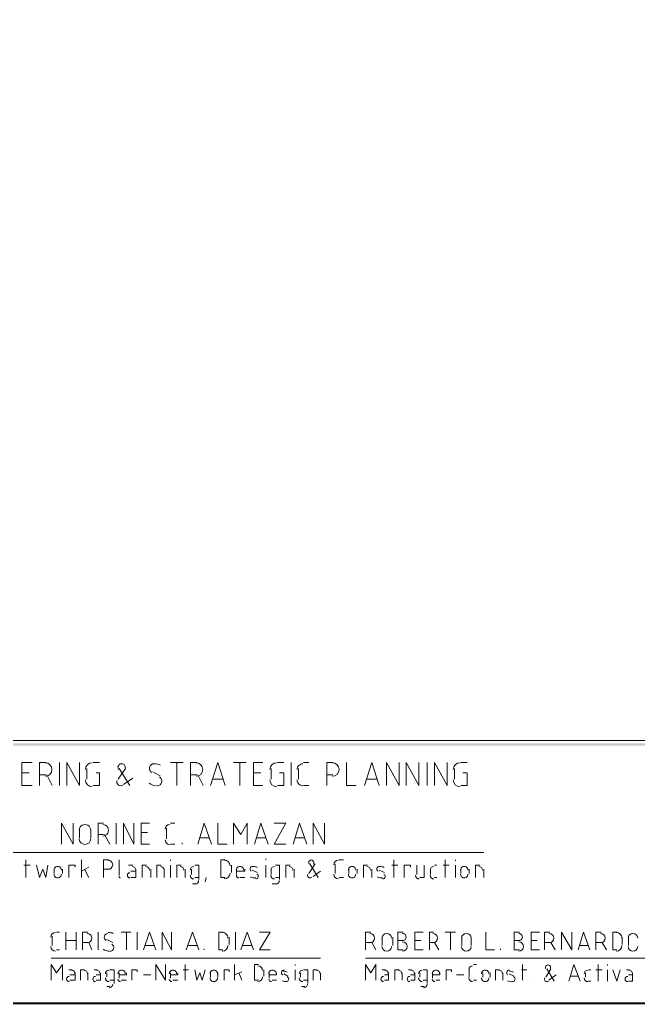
# Model space of a CAD drawing. Header units: millimetres. Extents: x 0.6 to 28.7, y 3.6 to 37.8.
# Drawn here: x 3.497 to 5.959, y 3.618 to 7.538 of the extents above; entities that cross this region are included whole.
import ezdxf

# ---------------------------------------------------------------- set-up
doc = ezdxf.new("R2010")
doc.units = ezdxf.units.MM
doc.layers.add('PDF_FRAME-TB', color=7, linetype='Continuous')

msp = doc.modelspace()

# ---------------------------------------------------------------- linework, layer by layer
at = {"layer": 'PDF_FRAME-TB', "lineweight": 0, "const_width": 0.00834}
msp.add_lwpolyline([(28.6993, 37.8192), (0.5988, 37.8192), (0.5988, 3.6224), (28.6993, 3.6224)], close=True, dxfattribs=at)
at = {"layer": 'PDF_FRAME-TB', "color": 254, "lineweight": 0, "true_color": 0xdcdcdc}
msp.add_lwpolyline([(0.6155, 4.669), (28.6827, 4.669), (28.6827, 37.8025), (0.6155, 37.8025)], close=True, dxfattribs=at)
at = {"layer": 'PDF_FRAME-TB', "lineweight": 9}
for points in [[(3.5469, 4.4897), (3.5052, 4.4897), (3.5052, 4.5815), (3.5469, 4.5815)], [(3.5761, 4.4897), (3.5761, 4.5815), (3.6011, 4.5815)], [(3.6553, 4.4897), (3.6553, 4.5815)], [(3.6845, 4.4897), (3.6845, 4.5815), (3.7346, 4.4897), (3.7346, 4.5815)], [(3.7637, 4.5148), (3.7637, 4.5565)], [(3.7888, 4.5815), (3.8138, 4.5815)], [(3.8888, 4.5148), (3.918, 4.5565)], [(3.893, 4.5565), (3.9347, 4.4897)], [(4.0973, 4.5815), (4.1474, 4.5815)], [(4.1224, 4.4897), (4.1224, 4.5815)], [(4.1766, 4.4897), (4.1766, 4.5815), (4.2016, 4.5815)], [(4.2558, 4.4897), (4.285, 4.5815), (4.3142, 4.4897)], [(4.3475, 4.5815), (4.3976, 4.5815)], [(4.3725, 4.4897), (4.3725, 4.5815)], [(4.4643, 4.4897), (4.4267, 4.4897), (4.4267, 4.5815), (4.4643, 4.5815)], [(4.4976, 4.5148), (4.4976, 4.5565)], [(4.5227, 4.5815), (4.5477, 4.5815)], [(4.5769, 4.4897), (4.5769, 4.5815)], [(4.6061, 4.5148), (4.6061, 4.5565)], [(4.6269, 4.5815), (4.6477, 4.5815)], [(4.7186, 4.4897), (4.7186, 4.5815), (4.7437, 4.5815)], [(4.7979, 4.5815), (4.7979, 4.4897), (4.8354, 4.4897)], [(4.8687, 4.4897), (4.8979, 4.5815), (4.9271, 4.4897)], [(4.9563, 4.4897), (4.9563, 4.5815), (5.0064, 4.4897), (5.0064, 4.5815)], [(5.0355, 4.4897), (5.0355, 4.5815), (5.0856, 4.4897), (5.0856, 4.5815)], [(5.1189, 4.4897), (5.1189, 4.5815)], [(5.1481, 4.4897), (5.1481, 4.5815), (5.1982, 4.4897), (5.1982, 4.5815)], [(5.2274, 4.5148), (5.2274, 4.5565)], [(5.2524, 4.5815), (5.2774, 4.5815)], [(3.5344, 4.5398), (3.5052, 4.5398)], [(3.6011, 4.5314), (3.5761, 4.5314)], [(3.6053, 4.5314), (3.6261, 4.4897)], [(3.8013, 4.5398), (3.8138, 4.5398), (3.8138, 4.4897), (3.7888, 4.4897)], [(3.9472, 4.5189), (3.9097, 4.4939)], [(4.0264, 4.5439), (4.0556, 4.5273)], [(4.2016, 4.5314), (4.1766, 4.5314)], [(4.2057, 4.5314), (4.2266, 4.4897)], [(4.3058, 4.5148), (4.2641, 4.5148)], [(4.4559, 4.5398), (4.4267, 4.5398)], [(4.531, 4.5398), (4.5477, 4.5398), (4.5477, 4.4897), (4.5227, 4.4897)], [(4.7437, 4.5314), (4.7186, 4.5314)], [(4.9188, 4.5148), (4.8771, 4.5148)], [(5.2607, 4.5398), (5.2774, 4.5398), (5.2774, 4.4897), (5.2524, 4.4897)], [(4.6477, 4.4897), (4.6269, 4.4897)], [(3.6637, 4.2562), (3.6637, 4.3396), (3.7095, 4.2562), (3.7095, 4.3396)], [(3.7346, 4.2812), (3.7346, 4.3146)], [(3.7804, 4.3146), (3.7804, 4.2812)], [(3.8096, 4.2562), (3.8096, 4.3396), (3.8305, 4.3396)], [(3.8805, 4.2562), (3.8805, 4.3396)], [(3.9097, 4.2562), (3.9097, 4.3396), (3.9514, 4.2562), (3.9514, 4.3396)], [(4.0139, 4.2562), (3.9806, 4.2562), (3.9806, 4.3396), (4.0139, 4.3396)], [(4.0807, 4.2771), (4.0807, 4.3188)], [(4.0973, 4.3396), (4.114, 4.3396)], [(4.2057, 4.2562), (4.2308, 4.3396), (4.26, 4.2562)], [(4.285, 4.3396), (4.285, 4.2562), (4.3225, 4.2562)], [(4.3475, 4.2562), (4.3475, 4.3396), (4.3767, 4.2938), (4.4017, 4.3396), (4.4017, 4.2562)], [(4.4309, 4.2562), (4.4559, 4.3396), (4.4851, 4.2562)], [(4.5101, 4.3396), (4.556, 4.3396), (4.5101, 4.2562), (4.556, 4.2562)], [(4.5852, 4.2562), (4.6102, 4.3396), (4.6394, 4.2562)], [(4.6644, 4.2562), (4.6644, 4.3396), (4.7103, 4.2562), (4.7103, 4.3396)], [(3.8305, 4.2938), (3.8096, 4.2938)], [(3.8346, 4.2938), (3.8555, 4.2562)], [(4.0056, 4.3021), (3.9806, 4.3021)], [(4.2516, 4.2812), (4.2141, 4.2812)], [(4.4768, 4.2812), (4.4393, 4.2812)], [(4.6311, 4.2812), (4.5935, 4.2812)], [(4.114, 4.2562), (4.0973, 4.2562)], [(4.1432, 4.2562), (4.1432, 4.2604)], [(4.4768, 4.1937), (4.4768, 4.1979)], [(3.5136, 4.1728), (3.5386, 4.1728)], [(3.5219, 4.1228), (3.5219, 4.1937)], [(3.5636, 4.1728), (3.5761, 4.1228), (3.5886, 4.1562), (3.6011, 4.1228), (3.6095, 4.1728)], [(3.6345, 4.1395), (3.6345, 4.1562)], [(3.6678, 4.1562), (3.6678, 4.1395)], [(3.6929, 4.1228), (3.6929, 4.1728), (3.7179, 4.1728), (3.7179, 4.1645)], [(3.7429, 4.1228), (3.7429, 4.1937)], [(3.7721, 4.1645), (3.7429, 4.1478)], [(3.7554, 4.1562), (3.7721, 4.1228)], [(3.8305, 4.1228), (3.8305, 4.1937), (3.8513, 4.1937)], [(3.8513, 4.1562), (3.8305, 4.1562)], [(3.893, 4.1311), (3.893, 4.1937)], [(3.9305, 4.1728), (3.9472, 4.1728)], [(3.9597, 4.1562), (3.9597, 4.1228), (3.9389, 4.1228)], [(3.9847, 4.1228), (3.9847, 4.1728), (4.0014, 4.1728)], [(4.0181, 4.1562), (4.0181, 4.1228)], [(4.0431, 4.1228), (4.0431, 4.1728), (4.0598, 4.1728)], [(4.0723, 4.1562), (4.0723, 4.1228)], [(4.0973, 4.1895), (4.0973, 4.1937)], [(4.0973, 4.1228), (4.0973, 4.1728)], [(4.1224, 4.1228), (4.1224, 4.1728), (4.139, 4.1728)], [(4.1557, 4.1562), (4.1557, 4.1228)], [(4.1807, 4.1562), (4.1807, 4.1353)], [(4.2099, 4.1145), (4.2099, 4.1728), (4.1932, 4.1728)], [(4.3142, 4.1937), (4.2975, 4.1937), (4.2975, 4.1228), (4.3142, 4.1228)], [(4.3392, 4.1436), (4.3392, 4.1728)], [(4.36, 4.1353), (4.36, 4.1562)], [(4.3934, 4.1562), (4.3934, 4.1478), (4.36, 4.1478)], [(4.4768, 4.1228), (4.4768, 4.1728)], [(4.4976, 4.1562), (4.4976, 4.1353)], [(4.531, 4.1145), (4.531, 4.1728), (4.5143, 4.1728)], [(4.556, 4.1228), (4.556, 4.1728), (4.5727, 4.1728)], [(4.5894, 4.1562), (4.5894, 4.1228)], [(4.6477, 4.1395), (4.6728, 4.177)], [(4.6519, 4.177), (4.6853, 4.1228)], [(4.752, 4.1395), (4.752, 4.177)], [(4.7687, 4.1937), (4.7854, 4.1937)], [(4.8062, 4.1395), (4.8062, 4.1562)], [(4.8396, 4.1562), (4.8396, 4.1395)], [(4.8646, 4.1228), (4.8646, 4.1728), (4.8813, 4.1728)], [(4.8979, 4.1562), (4.8979, 4.1228)], [(4.9772, 4.1728), (5.0022, 4.1728)], [(4.9855, 4.1228), (4.9855, 4.1937)], [(5.0272, 4.1228), (5.0272, 4.1728), (5.0522, 4.1728), (5.0522, 4.1645)], [(5.0772, 4.1728), (5.0772, 4.1353)], [(5.0898, 4.1228), (5.1064, 4.1228), (5.1064, 4.1728)], [(5.1314, 4.1353), (5.1314, 4.1562)], [(5.1481, 4.1728), (5.1565, 4.1728)], [(5.1815, 4.1728), (5.2065, 4.1728)], [(5.1898, 4.1228), (5.1898, 4.1937)], [(5.2315, 4.1895), (5.2315, 4.1937)], [(5.2315, 4.1228), (5.2315, 4.1728)], [(5.2524, 4.1395), (5.2524, 4.1562)], [(5.2857, 4.1562), (5.2857, 4.1395)], [(5.3108, 4.1228), (5.3108, 4.1728), (5.3274, 4.1728)], [(5.3441, 4.1562), (5.3441, 4.1228)], [(3.9389, 4.1478), (3.9597, 4.1478)], [(4.1932, 4.1228), (4.2099, 4.1228)], [(4.2349, 4.1061), (4.2391, 4.1228)], [(4.3934, 4.1228), (4.3725, 4.1228)], [(4.4226, 4.152), (4.4434, 4.1436)], [(4.5143, 4.1228), (4.531, 4.1228)], [(4.6936, 4.1478), (4.6644, 4.127)], [(4.7854, 4.1228), (4.7687, 4.1228)], [(4.9271, 4.152), (4.948, 4.1436)], [(5.1565, 4.1228), (5.1481, 4.1228)], [(4.1849, 4.0978), (4.1974, 4.0978)], [(4.5018, 4.0978), (4.5185, 4.0978)], [(3.6261, 3.8518), (3.6261, 3.8893)], [(3.6428, 3.906), (3.6553, 3.906)], [(3.6803, 3.8351), (3.6803, 3.906)], [(3.722, 3.906), (3.722, 3.8351)], [(3.7471, 3.8351), (3.7471, 3.906), (3.7679, 3.906)], [(3.8096, 3.8351), (3.8096, 3.906)], [(3.9013, 3.906), (3.9389, 3.906)], [(3.9222, 3.8351), (3.9222, 3.906)], [(3.9639, 3.8351), (3.9639, 3.906)], [(3.9889, 3.8351), (4.0139, 3.906), (4.039, 3.8351)], [(4.064, 3.8351), (4.064, 3.906), (4.1015, 3.8351), (4.1015, 3.906)], [(4.1599, 3.8351), (4.1849, 3.906), (4.2099, 3.8351)], [(4.3058, 3.906), (4.2891, 3.906), (4.2891, 3.8351), (4.3058, 3.8351)], [(4.3308, 3.8559), (4.3308, 3.8851)], [(4.3559, 3.8351), (4.3559, 3.906)], [(4.3767, 3.8351), (4.4017, 3.906), (4.4267, 3.8351)], [(4.4518, 3.906), (4.4935, 3.906), (4.4518, 3.8351), (4.4935, 3.8351)], [(4.8729, 3.8351), (4.8729, 3.906), (4.8938, 3.906)], [(4.9396, 3.8518), (4.9396, 3.8851)], [(4.9813, 3.8851), (4.9813, 3.8518)], [(5.023, 3.906), (5.0022, 3.906), (5.0022, 3.8351), (5.023, 3.8351)], [(5.1023, 3.8351), (5.0689, 3.8351), (5.0689, 3.906), (5.1023, 3.906)], [(5.1273, 3.8351), (5.1273, 3.906), (5.144, 3.906)], [(5.1898, 3.906), (5.2315, 3.906)], [(5.2107, 3.8351), (5.2107, 3.906)], [(5.2565, 3.8518), (5.2565, 3.8851)], [(5.2941, 3.8851), (5.2941, 3.8518)], [(5.3525, 3.906), (5.3525, 3.8351), (5.3858, 3.8351)], [(5.4859, 3.906), (5.465, 3.906), (5.465, 3.8351), (5.4859, 3.8351)], [(5.5651, 3.8351), (5.5318, 3.8351), (5.5318, 3.906), (5.5651, 3.906)], [(5.586, 3.8351), (5.586, 3.906), (5.6068, 3.906)], [(5.6527, 3.8351), (5.6527, 3.906), (5.6944, 3.8351), (5.6944, 3.906)], [(5.7194, 3.8351), (5.7402, 3.906), (5.7653, 3.8351)], [(5.7903, 3.8351), (5.7903, 3.906), (5.8111, 3.906)], [(5.8737, 3.906), (5.857, 3.906), (5.857, 3.8351), (5.8737, 3.8351)], [(5.8945, 3.8559), (5.8945, 3.8851)], [(5.9195, 3.8518), (5.9195, 3.8851)], [(3.6803, 3.8726), (3.722, 3.8726)], [(3.7679, 3.8643), (3.7471, 3.8643)], [(3.7721, 3.8643), (3.7846, 3.8351)], [(3.843, 3.8768), (3.868, 3.8643)], [(4.0306, 3.8518), (3.9973, 3.8518)], [(4.2016, 3.8518), (4.1682, 3.8518)], [(4.4184, 3.8518), (4.385, 3.8518)], [(4.8938, 3.8643), (4.8729, 3.8643)], [(4.8979, 3.8643), (4.9146, 3.8351)], [(5.023, 3.8726), (5.0022, 3.8726)], [(5.0939, 3.8726), (5.0689, 3.8726)], [(5.144, 3.8643), (5.1273, 3.8643)], [(5.1481, 3.8643), (5.1648, 3.8351)], [(5.4859, 3.8726), (5.465, 3.8726)], [(5.5568, 3.8726), (5.5318, 3.8726)], [(5.6068, 3.8643), (5.586, 3.8643)], [(5.611, 3.8643), (5.6277, 3.8351)], [(5.7611, 3.8518), (5.7236, 3.8518)], [(5.8111, 3.8643), (5.7903, 3.8643)], [(5.8153, 3.8643), (5.832, 3.8351)], [(3.6553, 3.8351), (3.6428, 3.8351)], [(4.2308, 3.8351), (4.2308, 3.8392)], [(5.4108, 3.8351), (5.4108, 3.8392)], [(3.622, 3.7142), (3.622, 3.7767), (3.6428, 3.7433), (3.6678, 3.7767), (3.6678, 3.7142)], [(4.039, 3.7142), (4.039, 3.7767), (4.0765, 3.7142), (4.0765, 3.7767)], [(4.1557, 3.7142), (4.1557, 3.7767)], [(4.3517, 3.7142), (4.3517, 3.7767)], [(4.4476, 3.7767), (4.4309, 3.7767), (4.4309, 3.7142), (4.4476, 3.7142)], [(4.5935, 3.7725), (4.5935, 3.7767)], [(4.8729, 3.7142), (4.8729, 3.7767), (4.8938, 3.7433), (4.9146, 3.7767), (4.9146, 3.7142)], [(5.3024, 3.7767), (5.3149, 3.7767)], [(5.4984, 3.7142), (5.4984, 3.7767)], [(5.6819, 3.71), (5.7027, 3.7767), (5.7277, 3.71)], [(5.7986, 3.71), (5.7986, 3.7767)], [(5.8362, 3.7725), (5.8362, 3.7767)], [(3.6929, 3.7559), (3.7054, 3.7559)], [(3.7179, 3.7433), (3.7179, 3.7142), (3.697, 3.7142)], [(3.697, 3.735), (3.7179, 3.735)], [(3.7387, 3.7142), (3.7387, 3.7559), (3.7554, 3.7559)], [(3.7679, 3.7433), (3.7679, 3.7142)], [(3.7929, 3.7559), (3.8054, 3.7559)], [(3.818, 3.7433), (3.818, 3.7142), (3.8013, 3.7142)], [(3.8013, 3.735), (3.818, 3.735)], [(3.843, 3.7433), (3.843, 3.7267)], [(3.8722, 3.7016), (3.8722, 3.7559), (3.8555, 3.7559)], [(3.893, 3.7225), (3.893, 3.7433)], [(3.9222, 3.7433), (3.9222, 3.735), (3.893, 3.735)], [(3.943, 3.7142), (3.943, 3.7559), (3.9639, 3.7559), (3.9639, 3.7475)], [(3.9889, 3.735), (4.0181, 3.735)], [(4.0973, 3.7225), (4.0973, 3.7433)], [(4.1265, 3.7433), (4.1265, 3.735), (4.0973, 3.735)], [(4.1474, 3.7559), (4.1682, 3.7559)], [(4.1932, 3.7559), (4.2016, 3.7142), (4.2141, 3.7433), (4.2224, 3.7142), (4.2349, 3.7559)], [(4.2558, 3.7267), (4.2558, 3.7433)], [(4.285, 3.7433), (4.285, 3.7267)], [(4.31, 3.7142), (4.31, 3.7559), (4.3308, 3.7559), (4.3308, 3.7475)], [(4.3809, 3.7475), (4.3517, 3.735)], [(4.3684, 3.7433), (4.3809, 3.7142)], [(4.4684, 3.7308), (4.4684, 3.7559)], [(4.4893, 3.7225), (4.4893, 3.7433)], [(4.5185, 3.7433), (4.5185, 3.735), (4.4893, 3.735)], [(4.5477, 3.7392), (4.5644, 3.7308)], [(4.5935, 3.7142), (4.5935, 3.7559)], [(4.6144, 3.7433), (4.6144, 3.7267)], [(4.6436, 3.7016), (4.6436, 3.7559), (4.6269, 3.7559)], [(4.6644, 3.7142), (4.6644, 3.7559), (4.6811, 3.7559)], [(4.6936, 3.7433), (4.6936, 3.7142)], [(4.9396, 3.7559), (4.9521, 3.7559)], [(4.9647, 3.7433), (4.9647, 3.7142), (4.948, 3.7142)], [(4.948, 3.735), (4.9647, 3.735)], [(4.9897, 3.7142), (4.9897, 3.7559), (5.0064, 3.7559)], [(5.0189, 3.7433), (5.0189, 3.7142)], [(5.0439, 3.7559), (5.0564, 3.7559)], [(5.0689, 3.7433), (5.0689, 3.7142), (5.0522, 3.7142)], [(5.0522, 3.735), (5.0689, 3.735)], [(5.0898, 3.7433), (5.0898, 3.7267)], [(5.1189, 3.7016), (5.1189, 3.7559), (5.1023, 3.7559)], [(5.1398, 3.7225), (5.1398, 3.7433)], [(5.169, 3.7433), (5.169, 3.735), (5.1398, 3.735)], [(5.194, 3.7142), (5.194, 3.7559), (5.2148, 3.7559), (5.2148, 3.7475)], [(5.2357, 3.735), (5.2649, 3.735)], [(5.2857, 3.7267), (5.2857, 3.76)], [(5.3399, 3.7267), (5.3399, 3.7433)], [(5.3691, 3.7433), (5.3691, 3.7267)], [(5.39, 3.7142), (5.39, 3.7559), (5.4067, 3.7559)], [(5.4192, 3.7433), (5.4192, 3.7142)], [(5.4442, 3.7392), (5.465, 3.7308)], [(5.4942, 3.7559), (5.5151, 3.7559)], [(5.5901, 3.7267), (5.611, 3.76)], [(5.5943, 3.76), (5.6235, 3.71)], [(5.6318, 3.735), (5.6026, 3.7142)], [(5.7194, 3.7308), (5.6902, 3.7308)], [(5.7486, 3.7267), (5.7486, 3.7433)], [(5.7611, 3.7559), (5.7694, 3.7559)], [(5.7903, 3.7559), (5.8153, 3.7559)], [(5.8362, 3.71), (5.8362, 3.7559)], [(5.857, 3.7559), (5.8737, 3.71), (5.8862, 3.7559)], [(5.9112, 3.7559), (5.9237, 3.7559)], [(5.9362, 3.7433), (5.9362, 3.71), (5.9195, 3.71)], [(5.9195, 3.735), (5.9362, 3.735)], [(3.843, 3.6891), (3.8555, 3.6891)], [(3.8555, 3.7142), (3.8722, 3.7142)], [(3.9222, 3.7142), (3.9013, 3.7142)], [(4.1265, 3.7142), (4.1057, 3.7142)], [(4.5185, 3.7142), (4.5018, 3.7142)], [(4.6186, 3.6891), (4.6311, 3.6891)], [(4.6269, 3.7142), (4.6436, 3.7142)], [(5.0939, 3.6891), (5.1064, 3.6891)], [(5.1023, 3.7142), (5.1189, 3.7142)], [(5.169, 3.7142), (5.1523, 3.7142)], [(5.3149, 3.7142), (5.3024, 3.7142)], [(5.5359, 3.7142), (5.5359, 3.7142)], [(5.7694, 3.71), (5.7611, 3.71)]]:
    msp.add_lwpolyline(points, dxfattribs=at)
for points in [[(4.0576, 4.5708, 0.094476), (4.0323, 4.5759, 0.787412), (4.0232, 4.5404)], [(4.4427, 4.1633, 0.094475), (4.4251, 4.1672, 0.787413), (4.4184, 4.1478)], [(4.9472, 4.1633, 0.094475), (4.9297, 4.1672, 0.787413), (4.923, 4.1478)], [(5.4379, 3.7122, 0.141729), (5.4579, 3.7085, 0.787414), (5.4625, 3.7283)]]:
    msp.add_lwpolyline(points, format="xyb", dxfattribs=at)
at = {"layer": 'PDF_FRAME-TB', "color": 8, "lineweight": 0, "true_color": 0x808080}
for points in [[(3.034, 4.2229), (5.3441, 4.2229)], [(3.622, 3.8017), (4.6936, 3.8017)], [(4.8729, 3.8017), (6.103, 3.8017)]]:
    msp.add_lwpolyline(points, dxfattribs=at)
at = {"layer": 'PDF_FRAME-TB', "lineweight": 9}
for centre, radius, start, end in [((3.598, 4.5529), 0.0271, 270, 90), ((3.7857, 4.5529), 0.0271, 90, 180), ((3.9024, 4.5613), 0.0146, 327.0025, 212.9975), ((4.1985, 4.5529), 0.0271, 270, 90), ((4.5196, 4.5529), 0.0271, 90, 180), ((4.6238, 4.5529), 0.0229, 89.9999, 180.0001), ((4.7406, 4.5529), 0.0271, 270, 90), ((5.2493, 4.5529), 0.0271, 90, 180), ((3.7857, 4.5112), 0.0271, 180, 270), ((3.8983, 4.5029), 0.0146, 151.9629, 307.0458), ((4.0442, 4.5071), 0.0188, 270.2417, 63.111), ((4.5196, 4.5112), 0.0271, 180, 270), ((4.6238, 4.5112), 0.0229, 179.9999, 270.0001), ((5.2493, 4.5112), 0.0271, 180, 270), ((4.0442, 4.5446), 0.0563, 235.4316, 267.6984), ((3.7565, 4.3111), 0.0229, 0, 180.0001), ((3.8274, 4.3111), 0.0229, 269.9999, 90.0001), ((4.0942, 4.3153), 0.0188, 90, 180), ((3.7565, 4.2777), 0.0229, 179.9999, 359.9999), ((4.0942, 4.2736), 0.0188, 180, 270), ((3.6481, 4.1526), 0.0146, 359.9999, 180.0001), ((3.8482, 4.1735), 0.0188, 270, 90), ((3.9441, 4.1526), 0.0146, 359.9999, 90.0001), ((3.9983, 4.1526), 0.0146, 359.9999, 90.0001), ((4.0567, 4.1526), 0.0146, 359.9999, 90.0001), ((4.1359, 4.1526), 0.0146, 359.9999, 90.0001), ((4.1902, 4.1526), 0.0146, 89.9999, 180.0001), ((4.3111, 4.1693), 0.0229, 0, 90.0001), ((4.3736, 4.1526), 0.0146, 359.9999, 180.0001), ((4.5112, 4.1526), 0.0146, 89.9999, 180.0001), ((4.5696, 4.1526), 0.0146, 359.9999, 90.0001), ((4.6572, 4.1818), 0.0104, 327.0027, 212.9973), ((4.7656, 4.1735), 0.0188, 90, 180), ((4.8198, 4.1526), 0.0146, 359.9999, 180.0001), ((4.8782, 4.1526), 0.0146, 359.9999, 90.0001), ((5.1451, 4.1526), 0.0146, 89.9999, 180.0001), ((5.266, 4.1526), 0.0146, 359.9999, 180.0001), ((5.3244, 4.1526), 0.0146, 359.9999, 90.0001), ((3.6481, 4.1359), 0.0146, 179.9999, 0.0001), ((3.8983, 4.1276), 0.00625, 179.9999, 270.0001), ((3.9358, 4.1318), 0.0104, 90.0001, 269.9999), ((4.1902, 4.1318), 0.0146, 179.9999, 270.0001), ((4.3111, 4.1401), 0.0229, 269.9999, 359.9999), ((4.3695, 4.1318), 0.0104, 180.0001, 269.9999), ((4.432, 4.161), 0.0396, 243.5613, 275.8283), ((4.4362, 4.1276), 0.0104, 270.5272, 63.3967), ((4.5112, 4.1318), 0.0146, 179.9999, 270.0001), ((4.653, 4.1318), 0.0104, 151.963, 307.0461), ((4.7656, 4.1359), 0.0188, 180, 270), ((4.8198, 4.1359), 0.0146, 179.9999, 0.0001), ((4.9366, 4.161), 0.0396, 243.5613, 275.8283), ((4.9408, 4.1276), 0.0104, 270.5272, 63.3967), ((5.0867, 4.1318), 0.0146, 179.9999, 270.0001), ((5.1451, 4.1318), 0.0146, 179.9999, 270.0001), ((5.266, 4.1359), 0.0146, 179.9999, 0.0001), ((4.1943, 4.1109), 0.0146, 269.9999, 0.0001), ((4.5154, 4.1109), 0.0146, 269.9999, 0.0001), ((3.6397, 3.8857), 0.0188, 90, 180), ((3.7648, 3.8816), 0.0188, 270, 90), ((3.8482, 3.8857), 0.0146, 90.2416, 243.1111), ((3.8482, 3.8482), 0.0563, 67.8956, 89.4837), ((4.3027, 3.8816), 0.0229, 0, 90.0001), ((4.8907, 3.8816), 0.0188, 270, 90), ((4.9574, 3.8816), 0.0188, 0, 180), ((5.02, 3.8857), 0.0146, 269.9999, 90.0001), ((5.1409, 3.8816), 0.0188, 270, 90), ((5.2744, 3.8816), 0.0188, 0, 180), ((5.4829, 3.8857), 0.0146, 269.9999, 90.0001), ((5.6038, 3.8816), 0.0188, 270, 90), ((5.8081, 3.8816), 0.0188, 270, 90), ((5.8707, 3.8816), 0.0229, 0, 90.0001), ((5.9374, 3.8816), 0.0188, 0, 180), ((3.6397, 3.8482), 0.0188, 180, 270), ((3.8566, 3.844), 0.0146, 270.2416, 63.1111), ((4.3027, 3.8524), 0.0229, 269.9999, 359.9999), ((4.9574, 3.8482), 0.0188, 180, 360), ((5.02, 3.8482), 0.0188, 270, 90), ((5.2744, 3.8482), 0.0188, 180, 360), ((5.4829, 3.8482), 0.0188, 270, 90), ((5.8707, 3.8524), 0.0229, 269.9999, 359.9999), ((5.9374, 3.8482), 0.0188, 180, 360), ((3.8566, 3.8774), 0.048, 235.4315, 267.6984), ((4.4445, 3.7523), 0.0188, 0, 90), ((5.2994, 3.7565), 0.0146, 89.9999, 180.0001), ((5.5996, 3.7648), 0.0104, 327.0027, 212.9973), ((3.6939, 3.7189), 0.0104, 90.0001, 269.9999), ((3.7023, 3.7398), 0.0146, 359.9999, 90.0001), ((3.7523, 3.7398), 0.0146, 359.9999, 90.0001), ((3.7982, 3.7189), 0.0104, 90.0001, 269.9999), ((3.8023, 3.7398), 0.0146, 359.9999, 90.0001), ((3.8524, 3.7398), 0.0146, 89.9999, 180.0001), ((3.9024, 3.7398), 0.0146, 359.9999, 180.0001), ((4.1068, 3.7398), 0.0146, 359.9999, 180.0001), ((4.2694, 3.7398), 0.0146, 359.9999, 180.0001), ((4.4445, 3.7273), 0.0188, 270, 360), ((4.5029, 3.7398), 0.0146, 359.9999, 180.0001), ((4.5488, 3.744), 0.0104, 87.0391, 239.9085), ((4.5446, 3.7064), 0.0438, 66.6759, 88.2643), ((4.5571, 3.7189), 0.0104, 270.5272, 63.3967), ((4.6238, 3.7398), 0.0146, 89.9999, 180.0001), ((4.678, 3.7398), 0.0146, 359.9999, 90.0001), ((4.9449, 3.7189), 0.0104, 90.0001, 269.9999), ((4.9491, 3.7398), 0.0146, 359.9999, 90.0001), ((5.0033, 3.7398), 0.0146, 359.9999, 90.0001), ((5.0492, 3.7189), 0.0104, 90.0001, 269.9999), ((5.0533, 3.7398), 0.0146, 359.9999, 90.0001), ((5.0992, 3.7398), 0.0146, 89.9999, 180.0001), ((5.1534, 3.7398), 0.0146, 359.9999, 180.0001), ((5.3494, 3.7398), 0.0146, 359.9999, 180.0001), ((5.4036, 3.7398), 0.0146, 359.9999, 90.0001), ((5.4453, 3.744), 0.0104, 87.0391, 239.9085), ((5.4453, 3.7064), 0.0438, 66.6759, 88.2643), ((5.5954, 3.7189), 0.0104, 151.963, 307.0461), ((5.7581, 3.7398), 0.0146, 89.9999, 180.0001), ((5.9165, 3.7189), 0.0104, 90.0001, 269.9999), ((5.9207, 3.7398), 0.0146, 359.9999, 90.0001), ((3.8524, 3.7231), 0.0146, 179.9999, 270.0001), ((3.8524, 3.6981), 0.0146, 269.9999, 0.0001), ((3.8983, 3.7189), 0.0104, 180.0001, 269.9999), ((4.1026, 3.7189), 0.0104, 180.0001, 269.9999), ((4.2694, 3.7231), 0.0146, 179.9999, 0.0001), ((4.4987, 3.7189), 0.0104, 180.0001, 269.9999), ((4.5571, 3.744), 0.0354, 243.5614, 275.8283), ((4.6238, 3.7231), 0.0146, 179.9999, 270.0001), ((4.628, 3.6981), 0.0146, 269.9999, 0.0001), ((5.0992, 3.7231), 0.0146, 179.9999, 270.0001), ((5.1034, 3.6981), 0.0146, 269.9999, 0.0001), ((5.1493, 3.7189), 0.0104, 180.0001, 269.9999), ((5.2994, 3.7231), 0.0146, 179.9999, 270.0001), ((5.3494, 3.7231), 0.0146, 179.9999, 0.0001), ((5.7581, 3.7231), 0.0146, 179.9999, 270.0001)]:
    msp.add_arc(centre, radius, start, end, dxfattribs=at)
at = {"layer": 'PDF_FRAME-TB', "transparency": 33554559}
for points in [[(0.5988, 4.6565), (0.5988, 4.6482), (28.6993, 4.6565)], [(0.5988, 4.6482), (28.6993, 4.6565), (28.6993, 4.6482)]]:
    msp.add_solid(points, dxfattribs=at)

doc.saveas('drawing.dxf')
